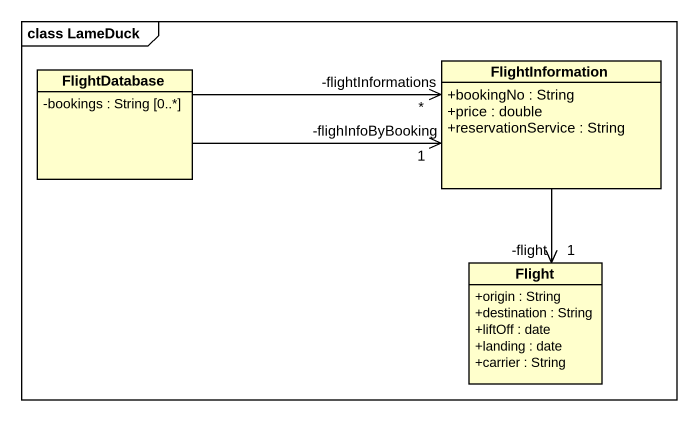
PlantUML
@startuml
mainframe class LameDuck
hide circle
hide empty members
skinparam classAttributeIconSize 0
class FlightDatabase {
  -bookings : String [0..*]
}
class FlightInformation {
  +bookingNo : String
  +price : double
  +reservationService : String
}
class Flight {
  +origin : String
  +destination : String
  +liftOff : date
  +landing : date
  +carrier : String
}
FlightDatabase -right-> "-flightInformations\n*" FlightInformation
FlightDatabase -right-> "-flighInfoByBooking\n1" FlightInformation
FlightInformation --> "1\n-flight" Flight
@enduml
